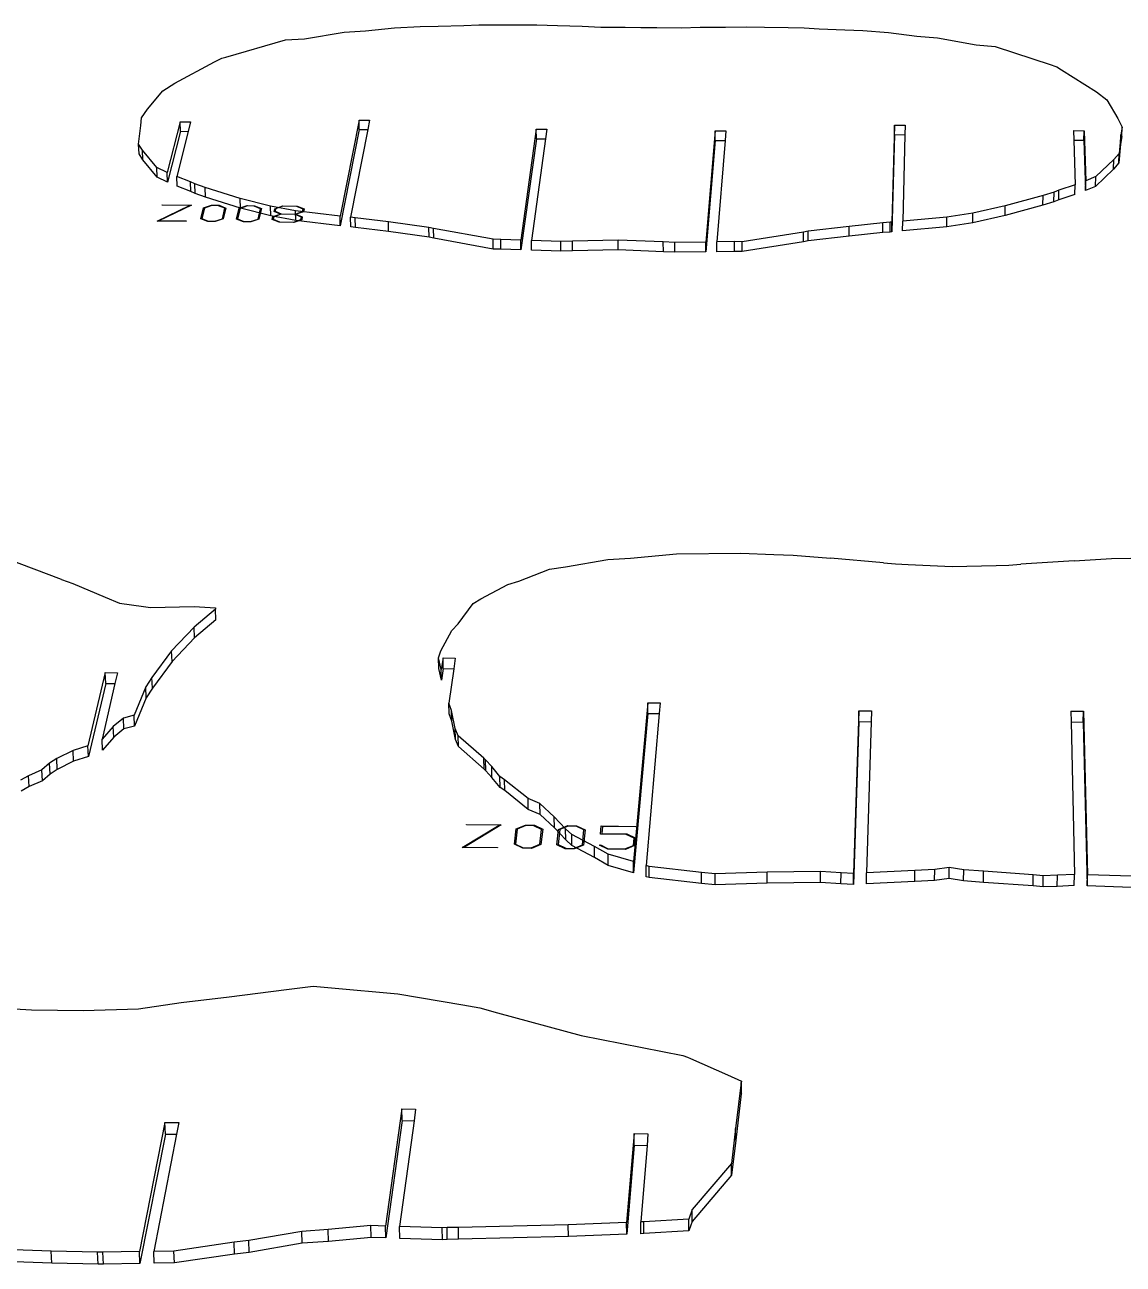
# Model space of a CAD drawing. Extents: x -27.3 to 25.1, y -26.7 to 15.7.
# Drawn here: x -10.09 to 5, y -1.29 to 15.74 of the extents above; entities that cross this region are included whole.
import ezdxf

# ---------------------------------------------------------------- set-up
doc = ezdxf.new("R2010")
doc.units = 0
doc.header["$MEASUREMENT"] = 0
doc.layers.get('0').update_dxf_attribs({"linetype": 'CONTINUOUS'})

msp = doc.modelspace()

# ---------------------------------------------------------------- linework, layer by layer
for p, q in [((-5.408, 15.659), (-5.01, 15.7)), ((-5.01, 15.7), (-4.657, 15.72)), ((-4.657, 15.72), (-4.412, 15.726)), ((-4.412, 15.726), (-4.057, 15.733)), ((-4.057, 15.733), (-3.851, 15.742)), ((-3.851, 15.742), (-3.627, 15.744)), ((-3.627, 15.744), (-3.305, 15.741)), ((-3.305, 15.741), (-3.055, 15.741)), ((-3.055, 15.741), (-2.772, 15.732)), ((-2.772, 15.732), (-2.43, 15.724)), ((-2.43, 15.724), (-2.176, 15.71)), ((-2.176, 15.71), (-1.842, 15.711)), ((-1.842, 15.711), (-1.625, 15.705)), ((-1.625, 15.705), (-1.404, 15.707)), ((-1.404, 15.707), (-1.07, 15.7)), ((-1.07, 15.7), (-0.811, 15.709)), ((-0.811, 15.709), (-0.465, 15.711)), ((-0.465, 15.711), (-0.179, 15.714)), ((-0.179, 15.714), (0.073, 15.71)), ((0.073, 15.71), (0.396, 15.707)), ((0.396, 15.707), (0.62, 15.701)), ((0.62, 15.701), (0.825, 15.688)), ((0.825, 15.688), (1.179, 15.674)), ((1.179, 15.674), (1.426, 15.664)), ((-7.328, 15.297), (-6.51, 15.537)), ((-6.51, 15.537), (-6.246, 15.551)), ((-6.246, 15.551), (-5.7, 15.64)), ((-5.7, 15.64), (-5.408, 15.659)), ((1.426, 15.664), (1.775, 15.638)), ((1.775, 15.638), (2.164, 15.589)), ((2.164, 15.589), (2.452, 15.565)), ((2.452, 15.565), (2.982, 15.466)), ((2.982, 15.466), (3.243, 15.447)), ((3.243, 15.447), (4.011, 15.192)), ((-8.028, 14.939), (-7.484, 15.233)), ((-7.484, 15.233), (-7.409, 15.272)), ((-7.409, 15.272), (-7.383, 15.284)), ((-7.383, 15.284), (-7.328, 15.297)), ((4.011, 15.192), (4.063, 15.177)), ((4.063, 15.177), (4.088, 15.165)), ((4.088, 15.165), (4.155, 15.125)), ((4.155, 15.125), (4.633, 14.82)), ((-8.405, 14.583), (-8.193, 14.834)), ((-8.193, 14.834), (-8.028, 14.939)), ((4.633, 14.82), (4.776, 14.713)), ((4.776, 14.713), (4.93, 14.457)), ((-8.489, 14.466), (-8.405, 14.583)), ((-8.527, 14.104), (-8.494, 14.361)), ((-8.494, 14.361), (-8.489, 14.466)), ((-7.956, 14.41), (-8.134, 13.713)), ((-7.956, 14.41), (-7.812, 14.409)), ((-7.951, 14.28), (-7.956, 14.41)), ((-7.812, 14.409), (-7.845, 14.279)), ((-5.497, 14.433), (-5.758, 13.115)), ((-5.497, 14.433), (-5.353, 14.432)), ((-5.494, 14.303), (-5.497, 14.433)), ((-5.353, 14.432), (-5.378, 14.302)), ((1.861, 14.365), (1.822, 13.031)), ((1.86, 14.234), (1.861, 14.365)), ((1.861, 14.365), (2.005, 14.363)), ((2.005, 14.363), (2.002, 14.233)), ((4.93, 14.457), (4.988, 14.338)), ((4.988, 14.338), (4.969, 14.233)), ((4.985, 14.207), (4.988, 14.338)), ((-7.951, 14.28), (-8.128, 13.581)), ((-7.845, 14.279), (-8.001, 13.657)), ((-7.951, 14.28), (-7.845, 14.279)), ((-5.494, 14.303), (-5.755, 12.981)), ((-5.378, 14.302), (-5.613, 13.098)), ((-5.494, 14.303), (-5.378, 14.302)), ((-3.062, 14.308), (-3.277, 12.785)), ((-3.06, 14.177), (-3.275, 12.651)), ((-2.935, 14.176), (-3.128, 12.78)), ((-3.062, 14.308), (-2.917, 14.307)), ((-3.06, 14.177), (-3.062, 14.308)), ((-3.06, 14.177), (-2.935, 14.176)), ((-2.917, 14.307), (-2.935, 14.176)), ((-0.603, 14.285), (-0.734, 12.757)), ((-0.603, 14.155), (-0.733, 12.623)), ((-0.603, 14.285), (-0.458, 14.284)), ((-0.603, 14.155), (-0.603, 14.285)), ((-0.603, 14.155), (-0.469, 14.153)), ((-0.469, 14.153), (-0.583, 12.759)), ((-0.458, 14.284), (-0.469, 14.153)), ((1.86, 14.234), (1.821, 12.897)), ((1.86, 14.234), (2.002, 14.233)), ((2.002, 14.233), (1.972, 13.044)), ((4.32, 14.29), (4.465, 14.288)), ((4.32, 14.29), (4.324, 14.159)), ((4.324, 14.159), (4.462, 14.158)), ((4.324, 14.159), (4.341, 13.543)), ((4.462, 14.158), (4.465, 14.288)), ((4.462, 14.158), (4.483, 13.466)), ((4.465, 14.288), (4.486, 13.599)), ((4.969, 14.233), (4.946, 13.975)), ((4.966, 14.102), (4.969, 14.233)), ((4.985, 14.207), (4.966, 14.102)), ((-8.472, 14.02), (-8.527, 14.104)), ((-8.521, 13.972), (-8.527, 14.104)), ((-8.467, 13.889), (-8.521, 13.972)), ((-8.275, 13.78), (-8.472, 14.02)), ((-8.467, 13.889), (-8.472, 14.02)), ((4.946, 13.975), (4.873, 13.893)), ((4.966, 14.102), (4.943, 13.844)), ((4.943, 13.844), (4.946, 13.975)), ((-8.27, 13.648), (-8.467, 13.889)), ((4.873, 13.893), (4.626, 13.656)), ((4.87, 13.761), (4.873, 13.893)), ((4.943, 13.844), (4.87, 13.761)), ((-8.134, 13.713), (-8.275, 13.78)), ((-8.27, 13.648), (-8.275, 13.78)), ((-8.128, 13.581), (-8.27, 13.648)), ((-8.128, 13.581), (-8.134, 13.713)), ((-7.815, 13.587), (-8.001, 13.657)), ((-7.996, 13.525), (-8.001, 13.657)), ((4.626, 13.656), (4.486, 13.599)), ((4.87, 13.761), (4.623, 13.523)), ((4.623, 13.523), (4.626, 13.656)), ((-7.81, 13.454), (-7.996, 13.525)), ((-7.756, 13.556), (-7.815, 13.587)), ((-7.81, 13.454), (-7.815, 13.587)), ((-7.613, 13.509), (-7.756, 13.556)), ((-7.751, 13.424), (-7.756, 13.556)), ((-7.133, 13.357), (-7.613, 13.509)), ((-7.608, 13.376), (-7.613, 13.509)), ((4.119, 13.471), (4.053, 13.442)), ((4.116, 13.339), (4.119, 13.471)), ((4.341, 13.543), (4.119, 13.471)), ((4.338, 13.411), (4.341, 13.543)), ((4.483, 13.466), (4.486, 13.599)), ((4.623, 13.523), (4.483, 13.466)), ((-7.751, 13.424), (-7.81, 13.454)), ((-7.608, 13.376), (-7.751, 13.424)), ((-7.128, 13.225), (-7.608, 13.376)), ((-6.714, 13.249), (-7.133, 13.357)), ((-7.128, 13.225), (-7.133, 13.357)), ((3.9, 13.398), (3.382, 13.255)), ((3.897, 13.265), (3.9, 13.398)), ((4.05, 13.309), (3.897, 13.265)), ((4.053, 13.442), (3.9, 13.398)), ((4.05, 13.309), (4.053, 13.442)), ((4.116, 13.339), (4.05, 13.309)), ((4.338, 13.411), (4.116, 13.339)), ((-8.273, 13.045), (-7.827, 13.261)), ((-7.801, 13.266), (-8.247, 13.05)), ((-8.205, 13.265), (-8.203, 13.269)), ((-7.827, 13.261), (-8.205, 13.265)), ((-8.203, 13.269), (-7.801, 13.266)), ((-7.67, 13.078), (-7.634, 13.226)), ((-7.621, 13.224), (-7.656, 13.079)), ((-7.634, 13.226), (-7.523, 13.263)), ((-7.52, 13.258), (-7.621, 13.224)), ((-7.523, 13.263), (-7.421, 13.262)), ((-7.427, 13.257), (-7.52, 13.258)), ((-7.342, 13.221), (-7.427, 13.257)), ((-7.421, 13.262), (-7.328, 13.223)), ((-7.376, 13.077), (-7.342, 13.221)), ((-7.328, 13.223), (-7.363, 13.075)), ((-7.18, 13.073), (-7.146, 13.221)), ((-7.133, 13.219), (-7.166, 13.075)), ((-7.146, 13.221), (-7.035, 13.258)), ((-7.032, 13.253), (-7.133, 13.219)), ((-6.71, 13.116), (-7.128, 13.225)), ((-7.035, 13.258), (-6.933, 13.257)), ((-6.939, 13.252), (-7.032, 13.253)), ((-6.853, 13.216), (-6.939, 13.252)), ((-6.933, 13.257), (-6.84, 13.218)), ((-6.886, 13.072), (-6.853, 13.216)), ((-6.84, 13.218), (-6.873, 13.07)), ((-6.373, 13.186), (-6.714, 13.249)), ((-6.71, 13.116), (-6.714, 13.249)), ((-6.681, 13.107), (-6.578, 13.142)), ((-6.567, 13.139), (-6.668, 13.105)), ((-6.666, 13.178), (-6.657, 13.216)), ((-6.578, 13.142), (-6.666, 13.178)), ((-6.657, 13.216), (-6.547, 13.253)), ((-6.644, 13.214), (-6.652, 13.18)), ((-6.652, 13.18), (-6.566, 13.144)), ((-6.544, 13.249), (-6.644, 13.214)), ((-6.377, 13.137), (-6.567, 13.139)), ((-6.566, 13.144), (-6.376, 13.142)), ((-6.547, 13.253), (-6.347, 13.251)), ((-6.353, 13.247), (-6.544, 13.249)), ((-6.29, 13.101), (-6.377, 13.137)), ((-6.376, 13.142), (-6.274, 13.176)), ((-5.758, 13.115), (-6.373, 13.186)), ((-6.368, 13.052), (-6.373, 13.186)), ((-6.262, 13.174), (-6.365, 13.139)), ((-6.365, 13.139), (-6.277, 13.103)), ((-6.267, 13.211), (-6.353, 13.247)), ((-6.347, 13.251), (-6.254, 13.212)), ((-6.274, 13.176), (-6.267, 13.211)), ((-6.254, 13.212), (-6.262, 13.174)), ((2.937, 13.156), (2.578, 13.098)), ((2.935, 13.022), (2.937, 13.156)), ((3.379, 13.122), (2.935, 13.022)), ((3.382, 13.255), (2.937, 13.156)), ((3.897, 13.265), (3.379, 13.122)), ((3.379, 13.122), (3.382, 13.255)), ((-7.868, 13.042), (-8.273, 13.045)), ((-8.247, 13.05), (-7.867, 13.046)), ((-7.867, 13.046), (-7.868, 13.042)), ((-7.577, 13.039), (-7.67, 13.078)), ((-7.656, 13.079), (-7.571, 13.043)), ((-7.474, 13.038), (-7.577, 13.039)), ((-7.571, 13.043), (-7.477, 13.043)), ((-7.477, 13.043), (-7.376, 13.077)), ((-7.363, 13.075), (-7.474, 13.038)), ((-7.086, 13.034), (-7.18, 13.073)), ((-7.166, 13.075), (-7.08, 13.039)), ((-6.983, 13.033), (-7.086, 13.034)), ((-7.08, 13.039), (-6.987, 13.038)), ((-6.987, 13.038), (-6.886, 13.072)), ((-6.873, 13.07), (-6.983, 13.033)), ((-6.368, 13.052), (-6.71, 13.116)), ((-6.69, 13.068), (-6.681, 13.107)), ((-6.596, 13.029), (-6.69, 13.068)), ((-6.668, 13.105), (-6.676, 13.07)), ((-6.676, 13.07), (-6.59, 13.034)), ((-6.395, 13.027), (-6.596, 13.029)), ((-6.59, 13.034), (-6.399, 13.032)), ((-6.399, 13.032), (-6.297, 13.066)), ((-6.285, 13.064), (-6.395, 13.027)), ((-5.755, 12.981), (-6.368, 13.052)), ((-6.297, 13.066), (-6.29, 13.101)), ((-6.277, 13.103), (-6.285, 13.064)), ((-5.755, 12.981), (-5.758, 13.115)), ((-5.551, 13.092), (-5.613, 13.098)), ((-5.609, 12.965), (-5.613, 13.098)), ((-5.548, 12.959), (-5.609, 12.965)), ((-5.095, 13.034), (-5.551, 13.092)), ((-5.548, 12.959), (-5.551, 13.092)), ((-5.092, 12.901), (-5.548, 12.959)), ((-4.538, 12.959), (-5.095, 13.034)), ((-5.092, 12.901), (-5.095, 13.034)), ((-4.475, 12.945), (-4.538, 12.959)), ((-4.535, 12.825), (-4.538, 12.959)), ((1.238, 12.972), (0.674, 12.908)), ((1.237, 12.839), (1.238, 12.972)), ((1.699, 13.021), (1.238, 12.972)), ((1.698, 12.888), (1.699, 13.021)), ((1.8, 13.029), (1.699, 13.021)), ((1.799, 12.895), (1.8, 13.029)), ((1.822, 13.031), (1.8, 13.029)), ((1.821, 12.897), (1.822, 13.031)), ((1.97, 12.911), (1.972, 13.044)), ((2.577, 12.965), (1.97, 12.911)), ((2.578, 13.098), (1.972, 13.044)), ((2.577, 12.965), (2.578, 13.098)), ((2.935, 13.022), (2.577, 12.965)), ((-4.535, 12.825), (-5.092, 12.901)), ((-4.472, 12.811), (-4.535, 12.825)), ((-3.656, 12.795), (-4.475, 12.945)), ((-4.472, 12.811), (-4.475, 12.945)), ((-3.654, 12.661), (-4.472, 12.811)), ((-3.551, 12.794), (-3.656, 12.795)), ((-3.654, 12.661), (-3.656, 12.795)), ((-3.277, 12.785), (-3.551, 12.794)), ((-3.549, 12.66), (-3.551, 12.794)), ((-3.275, 12.651), (-3.277, 12.785)), ((-2.727, 12.766), (-3.128, 12.78)), ((-3.126, 12.646), (-3.128, 12.78)), ((-1.938, 12.783), (-2.565, 12.771)), ((-1.317, 12.759), (-1.938, 12.783)), ((-1.937, 12.649), (-1.938, 12.783)), ((0.609, 12.895), (-0.232, 12.761)), ((0.674, 12.908), (0.609, 12.895)), ((0.609, 12.762), (0.609, 12.895)), ((0.673, 12.774), (0.674, 12.908)), ((1.237, 12.839), (0.673, 12.774)), ((1.698, 12.888), (1.237, 12.839)), ((1.799, 12.895), (1.698, 12.888)), ((1.821, 12.897), (1.799, 12.895)), ((-3.549, 12.66), (-3.654, 12.661)), ((-3.275, 12.651), (-3.549, 12.66)), ((-2.725, 12.632), (-3.126, 12.646)), ((-2.565, 12.771), (-2.727, 12.766)), ((-2.725, 12.632), (-2.727, 12.766)), ((-2.563, 12.637), (-2.725, 12.632)), ((-2.563, 12.637), (-2.565, 12.771)), ((-1.937, 12.649), (-2.563, 12.637)), ((-1.316, 12.625), (-1.937, 12.649)), ((-1.161, 12.751), (-1.317, 12.759)), ((-1.316, 12.625), (-1.317, 12.759)), ((-1.16, 12.617), (-1.316, 12.625)), ((-0.734, 12.757), (-1.161, 12.751)), ((-1.16, 12.617), (-1.161, 12.751)), ((-0.733, 12.623), (-1.16, 12.617)), ((-0.733, 12.623), (-0.734, 12.757)), ((-0.337, 12.763), (-0.583, 12.759)), ((-0.583, 12.625), (-0.583, 12.759)), ((-0.337, 12.628), (-0.583, 12.625)), ((-0.232, 12.761), (-0.337, 12.763)), ((-0.337, 12.628), (-0.337, 12.763)), ((-0.232, 12.627), (-0.337, 12.628)), ((0.609, 12.762), (-0.232, 12.627)), ((-0.232, 12.627), (-0.232, 12.761)), ((0.673, 12.774), (0.609, 12.762)), ((-9.584, 8.121), (-10.338, 8.403)), ((-2.663, 8.291), (-2.079, 8.396)), ((-2.079, 8.396), (-1.769, 8.414)), ((-1.769, 8.414), (-1.137, 8.471)), ((-1.137, 8.471), (-0.253, 8.481)), ((-0.253, 8.481), (0.2, 8.463)), ((0.2, 8.463), (0.467, 8.454)), ((0.467, 8.454), (0.978, 8.41)), ((1.707, 8.35), (0.978, 8.41)), ((1.707, 8.35), (1.872, 8.334)), ((4.327, 8.374), (3.596, 8.33)), ((4.327, 8.374), (4.839, 8.407)), ((4.839, 8.407), (5.106, 8.41)), ((-3.303, 8.098), (-2.88, 8.259)), ((-2.88, 8.259), (-2.663, 8.291)), ((1.872, 8.334), (2.049, 8.324)), ((2.049, 8.324), (2.651, 8.297)), ((2.651, 8.297), (3.254, 8.311)), ((3.254, 8.311), (3.431, 8.317)), ((3.431, 8.317), (3.596, 8.33)), ((-9.584, 8.121), (-9.431, 8.063)), ((-9.431, 8.063), (-8.988, 7.878)), ((-3.826, 7.855), (-3.453, 8.051)), ((-3.453, 8.051), (-3.303, 8.098)), ((-8.988, 7.878), (-8.789, 7.792)), ((-3.929, 7.791), (-3.826, 7.855)), ((-8.789, 7.792), (-8.461, 7.746)), ((-8.461, 7.746), (-8.364, 7.735)), ((-8.364, 7.735), (-7.763, 7.748)), ((-7.471, 7.71), (-7.764, 7.465)), ((-7.763, 7.748), (-7.472, 7.73)), ((-7.472, 7.73), (-7.471, 7.71)), ((-7.465, 7.565), (-7.471, 7.71)), ((-4.137, 7.508), (-3.929, 7.791)), ((-7.465, 7.565), (-7.759, 7.319)), ((-4.222, 7.42), (-4.137, 7.508)), ((-7.764, 7.465), (-8.073, 7.139)), ((-7.759, 7.319), (-7.764, 7.465)), ((-4.373, 7.139), (-4.222, 7.42)), ((-7.759, 7.319), (-8.067, 6.992)), ((-8.073, 7.139), (-8.344, 6.773)), ((-8.067, 6.992), (-8.337, 6.626)), ((-8.067, 6.992), (-8.073, 7.139)), ((-4.404, 7.042), (-4.373, 7.139)), ((-4.368, 6.883), (-4.404, 7.042)), ((-4.4, 6.895), (-4.404, 7.042)), ((-4.344, 7.041), (-4.368, 6.883)), ((-4.344, 7.041), (-4.176, 7.039)), ((-4.341, 6.894), (-4.344, 7.041)), ((-4.176, 7.039), (-4.197, 6.893)), ((-8.985, 6.839), (-9.223, 5.834)), ((-8.985, 6.839), (-8.816, 6.837)), ((-8.979, 6.691), (-8.985, 6.839)), ((-8.816, 6.837), (-8.851, 6.69)), ((-4.364, 6.736), (-4.4, 6.895)), ((-4.364, 6.736), (-4.368, 6.883)), ((-4.341, 6.894), (-4.364, 6.736)), ((-4.341, 6.894), (-4.197, 6.893)), ((-4.197, 6.893), (-4.265, 6.421)), ((-8.979, 6.691), (-9.216, 5.684)), ((-8.851, 6.69), (-9.029, 5.925)), ((-8.979, 6.691), (-8.851, 6.69)), ((-8.344, 6.773), (-8.428, 6.642)), ((-8.337, 6.626), (-8.344, 6.773)), ((-8.428, 6.642), (-8.588, 6.253)), ((-8.421, 6.494), (-8.581, 6.104)), ((-8.421, 6.494), (-8.428, 6.642)), ((-8.337, 6.626), (-8.421, 6.494)), ((-4.229, 6.319), (-4.265, 6.421)), ((-4.261, 6.272), (-4.265, 6.421)), ((-4.175, 6.069), (-4.229, 6.319)), ((-4.225, 6.17), (-4.229, 6.319)), ((-1.53, 6.425), (-1.727, 4.241)), ((-1.53, 6.425), (-1.359, 6.423)), ((-1.529, 6.277), (-1.53, 6.425)), ((-1.359, 6.423), (-1.372, 6.275)), ((1.371, 6.314), (1.295, 4.08)), ((1.37, 6.165), (1.371, 6.314)), ((1.371, 6.314), (1.542, 6.312)), ((1.542, 6.312), (1.538, 6.163)), ((4.283, 6.31), (4.454, 6.308)), ((4.283, 6.31), (4.286, 6.161)), ((4.45, 6.159), (4.454, 6.308)), ((4.454, 6.308), (4.512, 4.061)), ((-8.736, 6.213), (-8.875, 6.1)), ((-8.588, 6.253), (-8.736, 6.213)), ((-8.729, 6.065), (-8.736, 6.213)), ((-8.581, 6.104), (-8.588, 6.253)), ((-4.225, 6.17), (-4.261, 6.272)), ((-4.172, 5.92), (-4.225, 6.17)), ((-1.529, 6.277), (-1.726, 4.088)), ((-1.372, 6.275), (-1.554, 4.187)), ((-1.529, 6.277), (-1.372, 6.275)), ((1.37, 6.165), (1.294, 3.927)), ((1.37, 6.165), (1.538, 6.163)), ((1.538, 6.163), (1.474, 4.088)), ((4.286, 6.161), (4.45, 6.159)), ((4.286, 6.161), (4.333, 4.064)), ((4.45, 6.159), (4.508, 3.908)), ((-8.875, 6.1), (-9.029, 5.925)), ((-8.869, 5.951), (-8.875, 6.1)), ((-8.729, 6.065), (-8.869, 5.951)), ((-8.581, 6.104), (-8.729, 6.065)), ((-4.134, 5.971), (-4.175, 6.069)), ((-4.172, 5.92), (-4.175, 6.069)), ((-3.782, 5.664), (-4.134, 5.971)), ((-4.13, 5.822), (-4.134, 5.971)), ((-9.223, 5.834), (-9.426, 5.77)), ((-9.216, 5.684), (-9.223, 5.834)), ((-9.023, 5.775), (-9.029, 5.925)), ((-8.869, 5.951), (-9.023, 5.775)), ((-4.13, 5.822), (-4.172, 5.92)), ((-3.779, 5.514), (-4.13, 5.822)), ((-9.652, 5.657), (-9.75, 5.595)), ((-9.426, 5.77), (-9.652, 5.657)), ((-9.645, 5.507), (-9.652, 5.657)), ((-9.419, 5.621), (-9.426, 5.77)), ((-9.216, 5.684), (-9.419, 5.621)), ((-3.759, 5.64), (-3.782, 5.664)), ((-3.779, 5.514), (-3.782, 5.664)), ((-3.674, 5.547), (-3.759, 5.64)), ((-3.756, 5.49), (-3.759, 5.64)), ((-9.857, 5.503), (-10.038, 5.422)), ((-9.75, 5.595), (-9.857, 5.503)), ((-9.849, 5.353), (-9.857, 5.503)), ((-9.743, 5.445), (-9.75, 5.595)), ((-9.645, 5.507), (-9.743, 5.445)), ((-9.419, 5.621), (-9.645, 5.507)), ((-3.756, 5.49), (-3.779, 5.514)), ((-3.671, 5.397), (-3.756, 5.49)), ((-3.563, 5.409), (-3.674, 5.547)), ((-3.671, 5.397), (-3.674, 5.547)), ((-10.038, 5.422), (-10.15, 5.36)), ((-10.031, 5.272), (-10.038, 5.422)), ((-9.849, 5.353), (-10.031, 5.272)), ((-9.743, 5.445), (-9.849, 5.353)), ((-3.56, 5.258), (-3.671, 5.397)), ((-3.498, 5.367), (-3.563, 5.409)), ((-3.56, 5.258), (-3.563, 5.409)), ((-3.176, 5.108), (-3.498, 5.367)), ((-3.495, 5.217), (-3.498, 5.367)), ((-10.031, 5.272), (-10.142, 5.21)), ((-3.495, 5.217), (-3.56, 5.258)), ((-3.173, 4.957), (-3.495, 5.217)), ((-3.013, 5.041), (-3.176, 5.108)), ((-3.173, 4.957), (-3.176, 5.108)), ((-3.01, 4.89), (-3.173, 4.957)), ((-2.817, 4.855), (-3.013, 5.041)), ((-3.01, 4.89), (-3.013, 5.041)), ((-2.814, 4.704), (-3.01, 4.89)), ((-2.66, 4.691), (-2.817, 4.855)), ((-2.814, 4.704), (-2.817, 4.855)), ((-4.079, 4.434), (-3.573, 4.74)), ((-3.543, 4.747), (-4.049, 4.441)), ((-4.023, 4.745), (-4.022, 4.752)), ((-3.573, 4.74), (-4.023, 4.745)), ((-4.022, 4.752), (-3.543, 4.747)), ((-3.364, 4.48), (-3.339, 4.69)), ((-3.323, 4.688), (-3.348, 4.483)), ((-3.339, 4.69), (-3.211, 4.743)), ((-3.206, 4.736), (-3.323, 4.688)), ((-3.211, 4.743), (-3.089, 4.741)), ((-3.096, 4.735), (-3.206, 4.736)), ((-2.99, 4.684), (-3.096, 4.735)), ((-3.089, 4.741), (-2.974, 4.686)), ((-3.014, 4.479), (-2.99, 4.684)), ((-2.974, 4.686), (-2.998, 4.476)), ((-2.658, 4.539), (-2.814, 4.704)), ((-2.78, 4.473), (-2.757, 4.684)), ((-2.741, 4.681), (-2.764, 4.476)), ((-2.757, 4.684), (-2.63, 4.736)), ((-2.625, 4.729), (-2.741, 4.681)), ((-2.574, 4.616), (-2.66, 4.691)), ((-2.658, 4.539), (-2.66, 4.691)), ((-2.63, 4.736), (-2.508, 4.735)), ((-2.514, 4.728), (-2.625, 4.729)), ((-2.262, 4.449), (-2.574, 4.616)), ((-2.572, 4.464), (-2.574, 4.616)), ((-2.408, 4.677), (-2.514, 4.728)), ((-2.508, 4.735), (-2.392, 4.679)), ((-2.429, 4.472), (-2.408, 4.677)), ((-2.392, 4.679), (-2.414, 4.469)), ((-2.18, 4.62), (-2.169, 4.731)), ((-1.826, 4.616), (-2.18, 4.62)), ((-2.169, 4.731), (-1.697, 4.725)), ((-2.154, 4.724), (-2.164, 4.627)), ((-2.164, 4.627), (-1.819, 4.623)), ((-1.697, 4.718), (-2.154, 4.724)), ((-1.719, 4.565), (-1.826, 4.616)), ((-1.819, 4.623), (-1.703, 4.568)), ((-1.697, 4.725), (-1.697, 4.718)), ((-3.597, 4.429), (-4.079, 4.434)), ((-4.049, 4.441), (-3.596, 4.436)), ((-3.596, 4.436), (-3.597, 4.429)), ((-3.249, 4.425), (-3.364, 4.48)), ((-3.348, 4.483), (-3.243, 4.431)), ((-3.243, 4.431), (-3.131, 4.43)), ((-3.131, 4.43), (-3.014, 4.479)), ((-2.998, 4.476), (-3.126, 4.423)), ((-2.664, 4.418), (-2.78, 4.473)), ((-2.764, 4.476), (-2.658, 4.425)), ((-2.572, 4.464), (-2.658, 4.539)), ((-2.261, 4.296), (-2.572, 4.464)), ((-2.546, 4.423), (-2.429, 4.472)), ((-2.414, 4.469), (-2.541, 4.416)), ((-2.074, 4.343), (-2.262, 4.449)), ((-2.261, 4.296), (-2.262, 4.449)), ((-2.194, 4.465), (-2.182, 4.47)), ((-2.079, 4.411), (-2.194, 4.465)), ((-2.182, 4.47), (-2.073, 4.418)), ((-1.845, 4.415), (-1.728, 4.464)), ((-1.712, 4.461), (-1.839, 4.408)), ((-1.728, 4.464), (-1.719, 4.565)), ((-1.703, 4.568), (-1.712, 4.461)), ((-3.126, 4.423), (-3.249, 4.425)), ((-2.541, 4.416), (-2.664, 4.418)), ((-2.658, 4.425), (-2.546, 4.423)), ((-2.073, 4.19), (-2.261, 4.296)), ((-1.839, 4.408), (-2.079, 4.411)), ((-1.727, 4.241), (-2.074, 4.343)), ((-2.073, 4.19), (-2.074, 4.343)), ((-2.073, 4.418), (-1.845, 4.415)), ((-1.726, 4.088), (-2.073, 4.19)), ((-1.726, 4.088), (-1.727, 4.241)), ((-1.511, 4.174), (-1.554, 4.187)), ((-1.552, 4.034), (-1.554, 4.187)), ((-0.792, 4.092), (-1.511, 4.174)), ((-1.51, 4.021), (-1.511, 4.174)), ((-0.606, 4.075), (-0.792, 4.092)), ((-0.792, 3.939), (-0.792, 4.092)), ((0.108, 4.097), (-0.606, 4.075)), ((0.842, 4.107), (0.108, 4.097)), ((0.108, 3.944), (0.108, 4.097)), ((1.125, 4.089), (0.842, 4.107)), ((0.842, 3.954), (0.842, 4.107)), ((1.124, 3.936), (1.125, 4.089)), ((1.295, 4.08), (1.125, 4.089)), ((2.139, 4.119), (1.474, 4.088)), ((2.138, 3.966), (2.139, 4.119)), ((2.412, 4.133), (2.139, 4.119)), ((2.41, 3.98), (2.412, 4.133)), ((2.612, 4.16), (2.412, 4.133)), ((2.61, 4.007), (2.612, 4.16)), ((2.81, 4.128), (2.612, 4.16)), ((2.808, 3.975), (2.81, 4.128)), ((3.083, 4.108), (2.81, 4.128)), ((3.081, 3.955), (3.083, 4.108)), ((3.765, 4.06), (3.083, 4.108)), ((-1.51, 4.021), (-1.552, 4.034)), ((-0.792, 3.939), (-1.51, 4.021)), ((-0.605, 3.921), (-0.792, 3.939)), ((-0.605, 3.921), (-0.606, 4.075)), ((0.108, 3.944), (-0.605, 3.921)), ((0.842, 3.954), (0.108, 3.944)), ((1.124, 3.936), (0.842, 3.954)), ((1.294, 3.927), (1.124, 3.936)), ((1.294, 3.927), (1.295, 4.08)), ((1.473, 3.935), (1.474, 4.088)), ((2.138, 3.966), (1.473, 3.935)), ((2.41, 3.98), (2.138, 3.966)), ((2.61, 4.007), (2.41, 3.98)), ((2.808, 3.975), (2.61, 4.007)), ((3.081, 3.955), (2.808, 3.975)), ((3.763, 3.907), (3.081, 3.955)), ((3.763, 3.907), (3.765, 4.06)), ((3.904, 4.048), (3.765, 4.06)), ((3.901, 3.895), (3.904, 4.048)), ((4.098, 4.054), (3.904, 4.048)), ((4.095, 3.901), (4.098, 4.054)), ((4.333, 4.064), (4.098, 4.054)), ((4.33, 3.911), (4.333, 4.064)), ((4.508, 3.908), (4.512, 4.061)), ((5.116, 4.039), (4.512, 4.061)), ((3.901, 3.895), (3.763, 3.907)), ((4.095, 3.901), (3.901, 3.895)), ((4.33, 3.911), (4.095, 3.901)), ((5.112, 3.885), (4.508, 3.908)), ((-7.284, 2.382), (-6.495, 2.485)), ((-6.495, 2.485), (-6.126, 2.528)), ((-6.126, 2.528), (-5.876, 2.505)), ((-5.876, 2.505), (-4.963, 2.426)), ((-4.963, 2.426), (-4.07, 2.273)), ((-10.743, 2.244), (-9.999, 2.206)), ((-9.288, 2.197), (-8.529, 2.217)), ((-8.529, 2.217), (-7.944, 2.303)), ((-7.944, 2.303), (-7.284, 2.382)), ((-4.07, 2.273), (-3.836, 2.23)), ((-3.836, 2.23), (-3.597, 2.164)), ((-9.999, 2.206), (-9.643, 2.201)), ((-9.643, 2.201), (-9.288, 2.197)), ((-3.597, 2.164), (-2.448, 1.85)), ((-2.448, 1.85), (-1.05, 1.574)), ((-1.05, 1.574), (-0.984, 1.555)), ((-0.984, 1.555), (-0.944, 1.536)), ((-0.944, 1.536), (-0.435, 1.309)), ((-0.435, 1.309), (-0.242, 1.222)), ((-0.247, 1.207), (-0.324, 0.571)), ((-0.242, 1.219), (-0.247, 1.207)), ((-0.247, 1.048), (-0.247, 1.207)), ((-0.242, 1.222), (-0.242, 1.219)), ((-0.242, 1.06), (-0.242, 1.219)), ((-0.247, 1.048), (-0.323, 0.411)), ((-0.242, 1.06), (-0.247, 1.048)), ((-4.909, 0.841), (-5.136, -0.768)), ((-4.909, 0.841), (-4.72, 0.838)), ((-4.905, 0.681), (-4.909, 0.841)), ((-4.72, 0.838), (-4.742, 0.679)), ((-8.165, 0.657), (-8.516, -1.12)), ((-8.165, 0.657), (-7.976, 0.655)), ((-8.159, 0.497), (-8.165, 0.657)), ((-7.976, 0.655), (-8.007, 0.495)), ((-4.905, 0.681), (-5.131, -0.931)), ((-4.742, 0.679), (-4.942, -0.774)), ((-4.905, 0.681), (-4.742, 0.679)), ((-0.324, 0.571), (-0.382, 0.091)), ((-0.323, 0.411), (-0.324, 0.571)), ((-8.159, 0.497), (-8.508, -1.283)), ((-8.007, 0.495), (-8.319, -1.117)), ((-8.159, 0.497), (-8.007, 0.495)), ((-1.718, 0.503), (-1.821, -0.718)), ((-1.717, 0.342), (-1.819, -0.881)), ((-1.718, 0.503), (-1.528, 0.5)), ((-1.717, 0.342), (-1.718, 0.503)), ((-1.717, 0.342), (-1.541, 0.34)), ((-1.528, 0.5), (-1.541, 0.34)), ((-0.323, 0.411), (-0.381, -0.07)), ((-1.541, 0.34), (-1.626, -0.71)), ((-0.382, 0.091), (-0.92, -0.542)), ((-0.381, -0.07), (-0.382, 0.091)), ((-0.381, -0.07), (-0.919, -0.705)), ((-0.966, -0.672), (-1.585, -0.709)), ((-0.92, -0.542), (-0.966, -0.672)), ((-0.966, -0.835), (-0.966, -0.672)), ((-0.919, -0.705), (-0.92, -0.542)), ((-6.285, -0.841), (-7.014, -0.968)), ((-5.924, -0.817), (-6.285, -0.841)), ((-6.28, -1.004), (-6.285, -0.841)), ((-5.337, -0.762), (-5.924, -0.817)), ((-5.919, -0.979), (-5.924, -0.817)), ((-5.136, -0.768), (-5.337, -0.762)), ((-5.333, -0.924), (-5.337, -0.762)), ((-5.131, -0.931), (-5.136, -0.768)), ((-4.355, -0.793), (-4.942, -0.774)), ((-4.938, -0.937), (-4.942, -0.774)), ((-4.289, -0.789), (-4.355, -0.793)), ((-4.352, -0.956), (-4.355, -0.793)), ((-4.133, -0.787), (-4.289, -0.789)), ((-4.285, -0.952), (-4.289, -0.789)), ((-2.624, -0.751), (-4.133, -0.787)), ((-4.13, -0.949), (-4.133, -0.787)), ((-1.821, -0.718), (-2.624, -0.751)), ((-2.622, -0.913), (-2.624, -0.751)), ((-1.819, -0.881), (-1.821, -0.718)), ((-1.585, -0.709), (-1.626, -0.71)), ((-1.624, -0.873), (-1.626, -0.71)), ((-1.584, -0.872), (-1.585, -0.709)), ((-0.966, -0.835), (-1.584, -0.872)), ((-0.919, -0.705), (-0.966, -0.835)), ((-7.214, -0.991), (-8.042, -1.112)), ((-7.014, -0.968), (-7.214, -0.991)), ((-7.208, -1.154), (-7.214, -0.991)), ((-7.008, -1.131), (-7.014, -0.968)), ((-6.28, -1.004), (-7.008, -1.131)), ((-5.919, -0.979), (-6.28, -1.004)), ((-5.333, -0.924), (-5.919, -0.979)), ((-5.131, -0.931), (-5.333, -0.924)), ((-4.352, -0.956), (-4.938, -0.937)), ((-4.285, -0.952), (-4.352, -0.956)), ((-4.13, -0.949), (-4.285, -0.952)), ((-2.622, -0.913), (-4.13, -0.949)), ((-1.819, -0.881), (-2.622, -0.913)), ((-1.584, -0.872), (-1.624, -0.873)), ((-9.729, -1.113), (-10.371, -1.092)), ((-9.092, -1.129), (-9.729, -1.113)), ((-9.72, -1.277), (-9.729, -1.113)), ((-9.018, -1.129), (-9.092, -1.129)), ((-9.084, -1.292), (-9.092, -1.129)), ((-8.516, -1.12), (-9.018, -1.129)), ((-9.01, -1.293), (-9.018, -1.129)), ((-8.508, -1.283), (-8.516, -1.12)), ((-8.042, -1.112), (-8.319, -1.117)), ((-8.312, -1.28), (-8.319, -1.117)), ((-8.035, -1.275), (-8.042, -1.112)), ((-7.208, -1.154), (-8.035, -1.275)), ((-7.008, -1.131), (-7.208, -1.154)), ((-9.72, -1.277), (-10.362, -1.255)), ((-9.084, -1.292), (-9.72, -1.277)), ((-9.01, -1.293), (-9.084, -1.292)), ((-8.508, -1.283), (-9.01, -1.293)), ((-8.035, -1.275), (-8.312, -1.28))]:
    msp.add_line(p, q)

doc.saveas('drawing.dxf')
